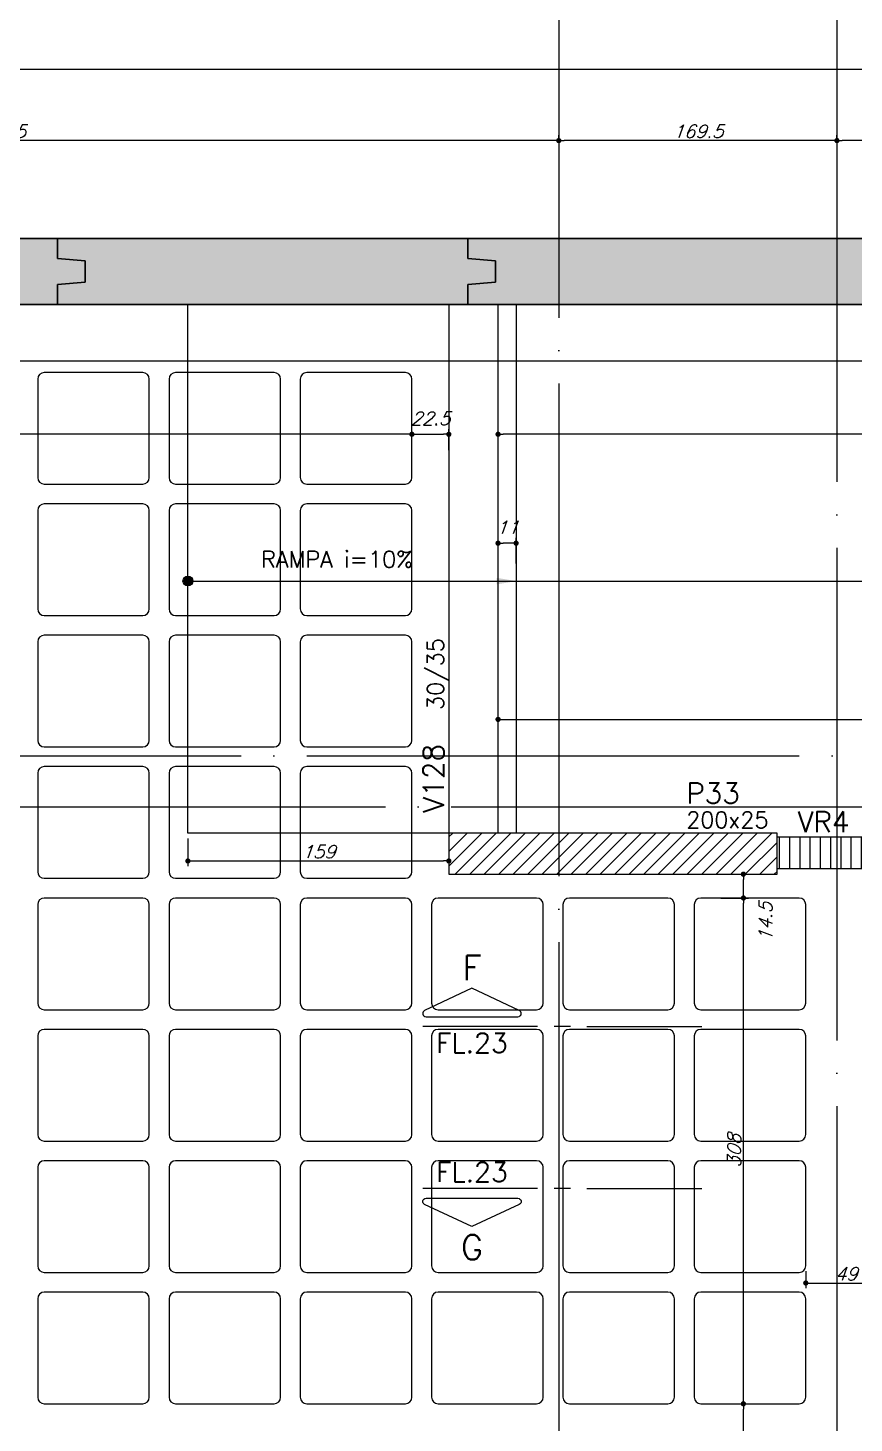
# Model space of a CAD drawing. Extents: x -4172 to 5482, y -2094 to 2406.
# Drawn here: x -1583 to -1080, y 968 to 1818 of the extents above; entities that cross this region are included whole.
import ezdxf
from ezdxf.enums import TextEntityAlignment as Align

# ---------------------------------------------------------------- set-up
doc = ezdxf.new("R2010")
doc.units = 0
doc.header["$LTSCALE"] = 50
doc.header["$MEASUREMENT"] = 0
doc.linetypes.add('EIXO', pattern=[6.8, 6, -0.4, 0, -0.4])
doc.layers.get('0').update_dxf_attribs({"linetype": 'CONTINUOUS'})
doc.layers.get('DEFPOINTS').update_dxf_attribs({"linetype": 'CONTINUOUS'})
for name, color, linetype in [('251', 5, 'CONTINUOUS'), ('F-AUX', 2, 'CONTINUOUS'), ('F-CORTE-INDICAÇÃO', 4, 'CONTINUOUS'), ('F-COTAS', 106, 'CONTINUOUS'), ('F-CUBETA', 1, 'CONTINUOUS'), ('F-EIXO', 12, 'EIXO'), ('F-HACHURA-DET', 1, 'CONTINUOUS'), ('F-PILARES-DIM', 172, 'CONTINUOUS'), ('F-PILARES-HACH', 174, 'CONTINUOUS'), ('F-PILARES-NOME', 170, 'CONTINUOUS'), ('F-PILARES-S', 170, 'CONTINUOUS'), ('F-SOLIDO-EST', 252, 'CONTINUOUS'), ('F-TEXTO', 6, 'CONTINUOUS'), ('F-VIGAS', 3, 'CONTINUOUS'), ('F-VIGAS-DIM', 2, 'CONTINUOUS'), ('F-VIGAS-NOME', 4, 'CONTINUOUS')]:
    doc.layers.add(name, color=color, linetype=linetype)
doc.styles.add('CP-TEXT-INCL', font='romans.shx', dxfattribs={"oblique": 20})
doc.styles.add('MCP', font='romans.shx')
doc.styles.add('ROMANS', font='romans.shx')
doc.dimstyles.new('CP-COTAS-50', dxfattribs={"dimscale": 0.64, "dimtxt": 12.5, "dimasz": 5, "dimexe": 5, "dimexo": 5, "dimgap": 2.5, "dimtad": 1, "dimdec": 1, "dimdsep": 46, "dimtxsty": 'CP-TEXT-INCL', "dimblk1": 'DOT', "dimblk2": 'DOT', "dimsah": 1, "dimcen": 9, "dimclrd": 256, "dimclre": 256, "dimclrt": 256, "dimadec": 0, "dimazin": 0, "dimtfac": 1, "dimtdec": 1, "dimtmove": 2, "dimatfit": 3, "dimldrblk": 'DOT', "dimfxl": 0, "dimtolj": 1, "dimarcsym": 0})

# ---------------------------------------------------------------- blocks, each defined once
blk = doc.blocks.new('_VAONER063650636500869008690')
at = {"layer": '251', "color": 1}
for p, q in [((30, 34), (-30, 34)), ((-34, 30), (-34, -30)), ((34, -30), (34, 30)), ((-30, -34), (30, -34))]:
    blk.add_line(p, q, dxfattribs=at)
for centre, start, end in [((-30, 30), 90, 180), ((30, 30), 0, 90), ((-30, -30), 180, 270), ((30, -30), 270, 0)]:
    blk.add_arc(centre, 4, start, end, dxfattribs=at)
blk = doc.blocks.new('*U4')
at = {"layer": 'F-EIXO'}
blk.add_line((0, 0), (7197, 0), dxfattribs=at)
at = {"layer": 'F-TEXTO', "style": 'ROMANS'}
blk.add_attdef('EIXO', text='', height=17.5, dxfattribs=at).set_placement((-28.2072, 0), align=Align.MIDDLE_CENTER)
blk = doc.blocks.new('*U5')
at = {"layer": 'F-EIXO'}
blk.add_line((0, 0), (7285, 0), dxfattribs=at)
at = {"layer": 'F-TEXTO', "style": 'ROMANS'}
blk.add_attdef('EIXO', text='', height=17.5, dxfattribs=at).set_placement((-28.2072, 0), align=Align.MIDDLE_CENTER)
blk = doc.blocks.new('*U10')
at = {"layer": 'F-EIXO'}
blk.add_line((0, 0), (0, -3027.88), dxfattribs=at)
at = {"layer": 'F-TEXTO', "style": 'ROMANS'}
blk.add_attdef('EIXO', text='', height=17.5, rotation=360, dxfattribs=at).set_placement((0, 28.21), align=Align.MIDDLE_CENTER)
blk = doc.blocks.new('*U13')
at = {"layer": 'F-EIXO'}
blk.add_line((0, 0), (0, -3127.88), dxfattribs=at)
at = {"layer": 'F-TEXTO', "style": 'ROMANS'}
blk.add_attdef('EIXO', text='', height=17.5, rotation=360, dxfattribs=at).set_placement((0, 28.21), align=Align.MIDDLE_CENTER)
blk = doc.blocks.new('_DOT')
at = {"color": 0, "linetype": 'ByBlock'}
blk.add_line((-0.5, 0), (-1, 0), dxfattribs=at)
at = {"color": 0, "linetype": 'ByBlock', "const_width": 0.5}
blk.add_lwpolyline([(-0.25, 0, 1), (0.25, 0, 1)], format="xyb", close=True, dxfattribs=at)
blk = doc.blocks.new('*D82')
at = {"layer": 'DEFPOINTS', "color": 0, "linetype": 'Continuous', "transparency": 16777216}
for p in [(3249.5, 1792.61), (3249.5, 1664.5), (-3540, 1430.2)]:
    blk.add_point(p, dxfattribs=at)
at = {"layer": 'F-COTAS', "linetype": 'Continuous', "lineweight": -2, "transparency": 16777216}
for p, q in [((-3540, 1433.4), (-3540, 1795.81)), ((3249.5, 1667.7), (3249.5, 1795.81)), ((-3536.8, 1792.61), (3246.3, 1792.61))]:
    blk.add_line(p, q, dxfattribs=at)
at = {"layer": 'F-COTAS', "linetype": 'Continuous', "lineweight": -2, "transparency": 16777216, "xscale": 3.2, "yscale": 3.2, "zscale": 3.2, "rotation": 180}
blk.add_blockref('_DOT', (-3540, 1792.61), dxfattribs=at)
at = {"layer": 'F-COTAS', "linetype": 'Continuous', "lineweight": -2, "transparency": 16777216, "xscale": 3.2, "yscale": 3.2, "zscale": 3.2}
blk.add_blockref('_DOT', (3249.5, 1792.61), dxfattribs=at)
at = {"layer": 'F-COTAS', "linetype": 'Continuous', "transparency": 16777216, "insert": (-145.25, 1798.21), "char_height": 8, "attachment_point": 5, "style": 'CP-TEXT-INCL'}
blk.add_mtext('\\A1;6789.5', dxfattribs=at)
blk = doc.blocks.new('*D98')
at = {"layer": 'DEFPOINTS', "color": 0, "linetype": 'Continuous', "transparency": 16777216}
for p in [(-1090, 1749.22), (-1090, 1745.22), (-709.5, 1745.22)]:
    blk.add_point(p, dxfattribs=at)
at = {"layer": 'F-COTAS', "linetype": 'Continuous', "lineweight": -2, "transparency": 16777216}
for p, q in [((-1090, 1748.42), (-1090, 1752.42)), ((-709.5, 1748.42), (-709.5, 1752.42)), ((-712.7, 1749.22), (-1086.8, 1749.22))]:
    blk.add_line(p, q, dxfattribs=at)
at = {"layer": 'F-COTAS', "linetype": 'Continuous', "lineweight": -2, "transparency": 16777216, "xscale": 3.2, "yscale": 3.2, "zscale": 3.2, "rotation": 180}
blk.add_blockref('_DOT', (-1090, 1749.22), dxfattribs=at)
at = {"layer": 'F-COTAS', "linetype": 'Continuous', "lineweight": -2, "transparency": 16777216, "xscale": 3.2, "yscale": 3.2, "zscale": 3.2}
blk.add_blockref('_DOT', (-709.5, 1749.22), dxfattribs=at)
at = {"layer": 'F-COTAS', "linetype": 'Continuous', "transparency": 16777216, "insert": (-899.75, 1754.82), "char_height": 8, "attachment_point": 5, "style": 'CP-TEXT-INCL'}
blk.add_mtext('\\A1;380.5', dxfattribs=at)
blk = doc.blocks.new('*D99')
at = {"layer": 'DEFPOINTS', "color": 0, "linetype": 'Continuous', "transparency": 16777216}
for p in [(-1259.5, 1749.22), (-1259.5, 1745.22), (-1090, 1745.22)]:
    blk.add_point(p, dxfattribs=at)
at = {"layer": 'F-COTAS', "linetype": 'Continuous', "lineweight": -2, "transparency": 16777216}
for p, q in [((-1259.5, 1748.42), (-1259.5, 1752.42)), ((-1090, 1748.42), (-1090, 1752.42)), ((-1093.2, 1749.22), (-1256.3, 1749.22))]:
    blk.add_line(p, q, dxfattribs=at)
at = {"layer": 'F-COTAS', "linetype": 'Continuous', "lineweight": -2, "transparency": 16777216, "xscale": 3.2, "yscale": 3.2, "zscale": 3.2, "rotation": 180}
blk.add_blockref('_DOT', (-1259.5, 1749.22), dxfattribs=at)
at = {"layer": 'F-COTAS', "linetype": 'Continuous', "lineweight": -2, "transparency": 16777216, "xscale": 3.2, "yscale": 3.2, "zscale": 3.2}
blk.add_blockref('_DOT', (-1090, 1749.22), dxfattribs=at)
at = {"layer": 'F-COTAS', "linetype": 'Continuous', "transparency": 16777216, "insert": (-1174.75, 1754.82), "char_height": 8, "attachment_point": 5, "style": 'CP-TEXT-INCL'}
blk.add_mtext('\\A1;169.5', dxfattribs=at)
blk = doc.blocks.new('*D100')
at = {"layer": 'DEFPOINTS', "color": 0, "linetype": 'Continuous', "transparency": 16777216}
for p in [(-1940, 1749.22), (-1940, 1745.22), (-1259.5, 1745.22)]:
    blk.add_point(p, dxfattribs=at)
at = {"layer": 'F-COTAS', "linetype": 'Continuous', "lineweight": -2, "transparency": 16777216}
for p, q in [((-1940, 1748.42), (-1940, 1752.42)), ((-1259.5, 1748.42), (-1259.5, 1752.42)), ((-1262.7, 1749.22), (-1936.8, 1749.22))]:
    blk.add_line(p, q, dxfattribs=at)
at = {"layer": 'F-COTAS', "linetype": 'Continuous', "lineweight": -2, "transparency": 16777216, "xscale": 3.2, "yscale": 3.2, "zscale": 3.2, "rotation": 180}
blk.add_blockref('_DOT', (-1940, 1749.22), dxfattribs=at)
at = {"layer": 'F-COTAS', "linetype": 'Continuous', "lineweight": -2, "transparency": 16777216, "xscale": 3.2, "yscale": 3.2, "zscale": 3.2}
blk.add_blockref('_DOT', (-1259.5, 1749.22), dxfattribs=at)
at = {"layer": 'F-COTAS', "linetype": 'Continuous', "transparency": 16777216, "insert": (-1599.75, 1754.82), "char_height": 8, "attachment_point": 5, "style": 'CP-TEXT-INCL'}
blk.add_mtext('\\A1;680.5', dxfattribs=at)
blk = doc.blocks.new('*U22')
at = {"layer": 'F-CORTE-INDICAÇÃO'}
for p, q in [((-100, 0), (-170, 0)), ((-80, 0), (-90, 0)), ((-70, 0), (0, 0))]:
    blk.add_line(p, q, dxfattribs=at)
blk.add_lwpolyline([(-112, 6, 0.802585), (-111.15, 9.81), (-140, 23.26), (-168.85, 9.81, 0.802585), (-168, 6)], format="xyb", close=True, dxfattribs=at)
at = {"layer": 'F-CORTE-INDICAÇÃO', "style": 'ROMANS'}
blk.add_attdef('CORTE', text='', height=15, dxfattribs=at).set_placement((-140, 35.76), align=Align.MIDDLE_CENTER)
at = {"layer": 'F-CORTE-INDICAÇÃO', "color": 2, "style": 'ROMANS'}
blk.add_attdef('FOLHA', text='', height=12, dxfattribs=at).set_placement((-140, -10), align=Align.MIDDLE_CENTER)
blk = doc.blocks.new('*D425')
at = {"layer": 'DEFPOINTS', "color": 0, "linetype": 'Continuous', "transparency": 16777216}
for p in [(-1109, 1064), (-1060, 1064), (-1060, 1053.54)]:
    blk.add_point(p, dxfattribs=at)
at = {"layer": 'F-COTAS', "linetype": 'Continuous', "lineweight": -2, "transparency": 16777216}
for p, q in [((-1109, 1060.8), (-1109, 1050.34)), ((-1105.8, 1053.54), (-1063.2, 1053.54)), ((-1060, 1060.8), (-1060, 1050.34))]:
    blk.add_line(p, q, dxfattribs=at)
at = {"layer": 'F-COTAS', "linetype": 'Continuous', "lineweight": -2, "transparency": 16777216, "xscale": 3.2, "yscale": 3.2, "zscale": 3.2, "rotation": 180}
blk.add_blockref('_DOT', (-1109, 1053.54), dxfattribs=at)
at = {"layer": 'F-COTAS', "linetype": 'Continuous', "lineweight": -2, "transparency": 16777216, "xscale": 3.2, "yscale": 3.2, "zscale": 3.2}
blk.add_blockref('_DOT', (-1060, 1053.54), dxfattribs=at)
at = {"layer": 'F-COTAS', "linetype": 'Continuous', "transparency": 16777216, "insert": (-1084.5, 1059.14), "char_height": 8, "attachment_point": 5, "style": 'CP-TEXT-INCL'}
blk.add_mtext('\\A1;49', dxfattribs=at)
blk = doc.blocks.new('*D427')
at = {"layer": 'DEFPOINTS', "color": 0, "linetype": 'Continuous', "transparency": 16777216}
for p in [(-649.5, 1396.77), (-1296.5, 1389.22), (-649.5, 1328)]:
    blk.add_point(p, dxfattribs=at)
at = {"layer": 'F-COTAS', "linetype": 'Continuous', "lineweight": -2, "transparency": 16777216}
for p, q in [((-1296.5, 1392.42), (-1296.5, 1399.97)), ((-1293.3, 1396.77), (-652.7, 1396.77)), ((-649.5, 1331.2), (-649.5, 1399.97))]:
    blk.add_line(p, q, dxfattribs=at)
at = {"layer": 'F-COTAS', "linetype": 'Continuous', "lineweight": -2, "transparency": 16777216, "xscale": 3.2, "yscale": 3.2, "zscale": 3.2, "rotation": 180}
blk.add_blockref('_DOT', (-1296.5, 1396.77), dxfattribs=at)
at = {"layer": 'F-COTAS', "linetype": 'Continuous', "lineweight": -2, "transparency": 16777216, "xscale": 3.2, "yscale": 3.2, "zscale": 3.2}
blk.add_blockref('_DOT', (-649.5, 1396.77), dxfattribs=at)
at = {"layer": 'F-COTAS', "linetype": 'Continuous', "transparency": 16777216, "insert": (-973, 1402.37), "char_height": 8, "attachment_point": 5, "style": 'CP-TEXT-INCL'}
blk.add_mtext('\\A1;647', dxfattribs=at)
blk = doc.blocks.new('*D443')
at = {"layer": 'DEFPOINTS', "color": 0, "linetype": 'Continuous', "transparency": 16777216}
for p in [(-1155.95, 980), (-1147.01, 980), (-1214, 904.5)]:
    blk.add_point(p, dxfattribs=at)
at = {"layer": 'F-COTAS', "linetype": 'Continuous', "lineweight": -2, "transparency": 16777216}
for p, q in [((-1152.75, 980), (-1143.81, 980)), ((-1147.01, 907.7), (-1147.01, 976.8)), ((-1210.8, 904.5), (-1143.81, 904.5))]:
    blk.add_line(p, q, dxfattribs=at)
at = {"layer": 'F-COTAS', "linetype": 'Continuous', "lineweight": -2, "transparency": 16777216, "xscale": 3.2, "yscale": 3.2, "zscale": 3.2}
for p, rotation in [((-1147.01, 980), 90), ((-1147.01, 904.5), 270)]:
    blk.add_blockref('_DOT', p, dxfattribs=dict(at, rotation=rotation))
at = {"layer": 'F-COTAS', "linetype": 'Continuous', "transparency": 16777216, "insert": (-1152.61, 942.25), "char_height": 8, "attachment_point": 5, "rotation": 90, "style": 'CP-TEXT-INCL'}
blk.add_mtext('\\A1;75.5', dxfattribs=at)
blk = doc.blocks.new('*D444')
at = {"layer": 'DEFPOINTS', "color": 0, "linetype": 'Continuous', "transparency": 16777216}
for p in [(-1164.01, 1288), (-1147.01, 1288), (-1164.01, 980)]:
    blk.add_point(p, dxfattribs=at)
at = {"layer": 'F-COTAS', "linetype": 'Continuous', "lineweight": -2, "transparency": 16777216}
for p, q in [((-1160.81, 1288), (-1143.81, 1288)), ((-1147.01, 983.2), (-1147.01, 1284.8)), ((-1160.81, 980), (-1143.81, 980))]:
    blk.add_line(p, q, dxfattribs=at)
at = {"layer": 'F-COTAS', "linetype": 'Continuous', "lineweight": -2, "transparency": 16777216, "xscale": 3.2, "yscale": 3.2, "zscale": 3.2}
for p, rotation in [((-1147.01, 1288), 90), ((-1147.01, 980), 270)]:
    blk.add_blockref('_DOT', p, dxfattribs=dict(at, rotation=rotation))
at = {"layer": 'F-COTAS', "linetype": 'Continuous', "transparency": 16777216, "insert": (-1152.61, 1134), "char_height": 8, "attachment_point": 5, "rotation": 90, "style": 'CP-TEXT-INCL'}
blk.add_mtext('\\A1;308', dxfattribs=at)
blk = doc.blocks.new('*D445')
at = {"layer": 'DEFPOINTS', "color": 0, "linetype": 'Continuous', "transparency": 16777216}
for p in [(-1162.1, 1302.5), (-1147.01, 1302.5), (-1162.1, 1288)]:
    blk.add_point(p, dxfattribs=at)
at = {"layer": 'F-COTAS', "linetype": 'Continuous', "lineweight": -2, "transparency": 16777216}
for p, q in [((-1158.9, 1302.5), (-1143.81, 1302.5)), ((-1147.01, 1291.2), (-1147.01, 1299.3)), ((-1158.9, 1288), (-1143.81, 1288))]:
    blk.add_line(p, q, dxfattribs=at)
at = {"layer": 'F-COTAS', "linetype": 'Continuous', "lineweight": -2, "transparency": 16777216, "xscale": 3.2, "yscale": 3.2, "zscale": 3.2}
for p, rotation in [((-1147.01, 1302.5), 90), ((-1147.01, 1288), 270)]:
    blk.add_blockref('_DOT', p, dxfattribs=dict(at, rotation=rotation))
at = {"layer": 'F-COTAS', "linetype": 'Continuous', "transparency": 16777216, "insert": (-1133.52, 1273.44), "char_height": 8, "attachment_point": 5, "rotation": 90, "style": 'CP-TEXT-INCL'}
blk.add_mtext('\\A1;14.5', dxfattribs=at)
blk = doc.blocks.new('*D465')
at = {"layer": 'DEFPOINTS', "color": 0, "linetype": 'Continuous', "transparency": 16777216}
for p in [(-1296.5, 1570.38), (-1296.5, 1570.38), (672.5, 1570.38)]:
    blk.add_point(p, dxfattribs=at)
at = {"layer": 'F-COTAS', "linetype": 'Continuous', "lineweight": -2, "transparency": 16777216}
blk.add_line((669.3, 1570.38), (-1293.3, 1570.38), dxfattribs=at)
at = {"layer": 'F-COTAS', "linetype": 'Continuous', "lineweight": -2, "transparency": 16777216, "xscale": 3.2, "yscale": 3.2, "zscale": 3.2, "rotation": 180}
blk.add_blockref('_DOT', (-1296.5, 1570.38), dxfattribs=at)
at = {"layer": 'F-COTAS', "linetype": 'Continuous', "lineweight": -2, "transparency": 16777216, "xscale": 3.2, "yscale": 3.2, "zscale": 3.2}
blk.add_blockref('_DOT', (672.5, 1570.38), dxfattribs=at)
at = {"layer": 'F-COTAS', "linetype": 'Continuous', "transparency": 16777216, "insert": (-312, 1575.98), "char_height": 8, "attachment_point": 5, "style": 'CP-TEXT-INCL'}
blk.add_mtext('\\A1;1969', dxfattribs=at)
blk = doc.blocks.new('*D466')
at = {"layer": 'DEFPOINTS', "color": 0, "linetype": 'Continuous', "transparency": 16777216}
for p in [(-1326.5, 1570.38), (-1349, 1557.44), (-1326.5, 1557.44)]:
    blk.add_point(p, dxfattribs=at)
at = {"layer": 'F-COTAS', "linetype": 'Continuous', "lineweight": -2, "transparency": 16777216}
for p, q in [((-1349, 1560.64), (-1349, 1573.58)), ((-1326.5, 1560.64), (-1326.5, 1573.58)), ((-1345.8, 1570.38), (-1329.7, 1570.38))]:
    blk.add_line(p, q, dxfattribs=at)
at = {"layer": 'F-COTAS', "linetype": 'Continuous', "lineweight": -2, "transparency": 16777216, "xscale": 3.2, "yscale": 3.2, "zscale": 3.2, "rotation": 180}
blk.add_blockref('_DOT', (-1349, 1570.38), dxfattribs=at)
at = {"layer": 'F-COTAS', "linetype": 'Continuous', "lineweight": -2, "transparency": 16777216, "xscale": 3.2, "yscale": 3.2, "zscale": 3.2}
blk.add_blockref('_DOT', (-1326.5, 1570.38), dxfattribs=at)
at = {"layer": 'F-COTAS', "linetype": 'Continuous', "transparency": 16777216, "insert": (-1337.75, 1579.98), "char_height": 8, "attachment_point": 5, "style": 'CP-TEXT-INCL'}
blk.add_mtext('\\A1;22.5', dxfattribs=at)
blk = doc.blocks.new('*D467')
at = {"layer": 'DEFPOINTS', "color": 0, "linetype": 'Continuous', "transparency": 16777216}
for p in [(-1897, 1570.38), (-1897, 1554.2), (-1349, 1554.2)]:
    blk.add_point(p, dxfattribs=at)
at = {"layer": 'F-COTAS', "linetype": 'Continuous', "lineweight": -2, "transparency": 16777216}
for p, q in [((-1897, 1557.4), (-1897, 1573.58)), ((-1349, 1557.4), (-1349, 1573.58)), ((-1352.2, 1570.38), (-1893.8, 1570.38))]:
    blk.add_line(p, q, dxfattribs=at)
at = {"layer": 'F-COTAS', "linetype": 'Continuous', "lineweight": -2, "transparency": 16777216, "xscale": 3.2, "yscale": 3.2, "zscale": 3.2, "rotation": 180}
blk.add_blockref('_DOT', (-1897, 1570.38), dxfattribs=at)
at = {"layer": 'F-COTAS', "linetype": 'Continuous', "lineweight": -2, "transparency": 16777216, "xscale": 3.2, "yscale": 3.2, "zscale": 3.2}
blk.add_blockref('_DOT', (-1349, 1570.38), dxfattribs=at)
at = {"layer": 'F-COTAS', "linetype": 'Continuous', "transparency": 16777216, "insert": (-1623, 1575.98), "char_height": 8, "attachment_point": 5, "style": 'CP-TEXT-INCL'}
blk.add_mtext('\\A1;548', dxfattribs=at)
blk = doc.blocks.new('*D479')
at = {"layer": 'DEFPOINTS', "color": 0, "linetype": 'Continuous', "transparency": 16777216}
for p in [(-1485.5, 1327.5), (-1326.5, 1327.5), (-1326.5, 1310.56)]:
    blk.add_point(p, dxfattribs=at)
at = {"layer": 'F-COTAS', "linetype": 'Continuous', "lineweight": -2, "transparency": 16777216}
for p, q in [((-1485.5, 1324.3), (-1485.5, 1307.36)), ((-1326.5, 1324.3), (-1326.5, 1307.36)), ((-1482.3, 1310.56), (-1329.7, 1310.56))]:
    blk.add_line(p, q, dxfattribs=at)
at = {"layer": 'F-COTAS', "linetype": 'Continuous', "lineweight": -2, "transparency": 16777216, "xscale": 3.2, "yscale": 3.2, "zscale": 3.2, "rotation": 180}
blk.add_blockref('_DOT', (-1485.5, 1310.56), dxfattribs=at)
at = {"layer": 'F-COTAS', "linetype": 'Continuous', "lineweight": -2, "transparency": 16777216, "xscale": 3.2, "yscale": 3.2, "zscale": 3.2}
blk.add_blockref('_DOT', (-1326.5, 1310.56), dxfattribs=at)
at = {"layer": 'F-COTAS', "linetype": 'Continuous', "transparency": 16777216, "insert": (-1406, 1316.16), "char_height": 8, "attachment_point": 5, "style": 'CP-TEXT-INCL'}
blk.add_mtext('\\A1;159', dxfattribs=at)
blk = doc.blocks.new('*D480')
at = {"layer": 'DEFPOINTS', "color": 0, "linetype": 'Continuous', "transparency": 16777216}
for p in [(-1296.5, 1504.06), (-1296.5, 1488.5), (-1285.5, 1488.5)]:
    blk.add_point(p, dxfattribs=at)
at = {"layer": 'F-COTAS', "linetype": 'Continuous', "lineweight": -2, "transparency": 16777216}
for p, q in [((-1296.5, 1491.7), (-1296.5, 1507.26)), ((-1288.7, 1504.06), (-1293.3, 1504.06)), ((-1285.5, 1491.7), (-1285.5, 1507.26))]:
    blk.add_line(p, q, dxfattribs=at)
at = {"layer": 'F-COTAS', "linetype": 'Continuous', "lineweight": -2, "transparency": 16777216, "xscale": 3.2, "yscale": 3.2, "zscale": 3.2, "rotation": 180}
blk.add_blockref('_DOT', (-1296.5, 1504.06), dxfattribs=at)
at = {"layer": 'F-COTAS', "linetype": 'Continuous', "lineweight": -2, "transparency": 16777216, "xscale": 3.2, "yscale": 3.2, "zscale": 3.2}
blk.add_blockref('_DOT', (-1285.5, 1504.06), dxfattribs=at)
at = {"layer": 'F-COTAS', "linetype": 'Continuous', "transparency": 16777216, "insert": (-1291, 1513.66), "char_height": 8, "attachment_point": 5, "style": 'CP-TEXT-INCL'}
blk.add_mtext('\\A1;11', dxfattribs=at)

msp = doc.modelspace()

# ---------------------------------------------------------------- hatches: boundary and pattern name
at = {"layer": 'F-AUX'}
h = msp.add_hatch(color=1, dxfattribs=at)
edge = h.paths.add_edge_path()
edge.add_arc((-1485.5, 1481), 3, 0, 360)
at = {"layer": 'F-HACHURA-DET', "linetype": 'Continuous'}
h = msp.add_hatch(dxfattribs=at)
h.set_pattern_fill('LINE', color=256, scale=50, angle=90, style=0)
h.paths.add_polyline_path([(-1060, 1306), (-1030, 1306), (-649.5, 1306), (-649.5, 1325), (-1045, 1325), (-1126.5, 1325), (-1126.5, 1306)])
at = {"layer": 'F-PILARES-HACH', "linetype": 'Continuous'}
h = msp.add_hatch(dxfattribs=at)
h.set_pattern_fill('ANSI31', color=256, scale=50, style=0)
h.paths.add_polyline_path([(-1326.5, 1302.5), (-1126.5, 1302.5), (-1126.5, 1327.5), (-1326.5, 1327.5)], flags=16)
at = {"layer": 'F-SOLIDO-EST'}
h = msp.add_hatch(color=256, dxfattribs=at)
h.dxf.hatch_style = 1
h.paths.add_polyline_path([(-1548, 1676), (-1565, 1677.5), (-1565, 1689.5), (-1815, 1689.5), (-1815, 1677.5), (-1798, 1676), (-1798, 1663), (-1815, 1661.5), (-1815, 1649.5), (-1565, 1649.5), (-1565, 1661.5), (-1548, 1663)])
h = msp.add_hatch(color=256, dxfattribs=at)
h.dxf.hatch_style = 1
h.paths.add_polyline_path([(-1298, 1676), (-1315, 1677.5), (-1315, 1689.5), (-1565, 1689.5), (-1565, 1677.5), (-1548, 1676), (-1548, 1663), (-1565, 1661.5), (-1565, 1649.5), (-1315, 1649.5), (-1315, 1661.5), (-1298, 1663)])
h = msp.add_hatch(color=256, dxfattribs=at)
h.dxf.hatch_style = 1
h.paths.add_polyline_path([(-1048, 1676), (-1065, 1677.5), (-1065, 1689.5), (-1315, 1689.5), (-1315, 1677.5), (-1298, 1676), (-1298, 1663), (-1315, 1661.5), (-1315, 1649.5), (-1065, 1649.5), (-1065, 1661.5), (-1048, 1663)])

# ---------------------------------------------------------------- linework, layer by layer
at = {"layer": 'F-AUX', "color": 1}
for p, q in [((-1485.5, 1327.5), (-1485.5, 1649.5)), ((-1285.5, 1649.5), (-1285.5, 1327.5)), ((-1485.5, 1481), (-133, 1481))]:
    msp.add_line(p, q, dxfattribs=at)
msp.add_lwpolyline([(-1326.5, 1327.5), (-1485.5, 1327.5)], dxfattribs=at)
msp.add_circle((-1485.5, 1481), 3, dxfattribs=at)
msp.add_solid([(-1297.38, 1478.98), (-1285.38, 1480.98), (-1297.38, 1482.98)], dxfattribs=at)
at = {"layer": 'F-EIXO'}
msp.add_line((-3621.135, 1615), (3550.572, 1615), dxfattribs=at)
at = {"layer": 'F-PILARES-S', "linetype": 'Continuous'}
msp.add_lwpolyline([(-1326.5, 1302.5), (-1126.5, 1302.5), (-1126.5, 1327.5), (-1326.5, 1327.5), (-1326.5, 1302.5)], dxfattribs=at)
at = {"layer": 'F-VIGAS'}
for p, q in [((-1565, 1689.5), (-1815, 1689.5)), ((-1815, 1689.5), (-1565, 1689.5)), ((-1565, 1677.5), (-1565, 1689.5)), ((-1565, 1689.5), (-1565, 1677.5)), ((-1315, 1689.5), (-1565, 1689.5)), ((-1565, 1689.5), (-1565, 1677.5)), ((-1565, 1677.5), (-1565, 1689.5)), ((-1565, 1689.5), (-1315, 1689.5)), ((-1315, 1677.5), (-1315, 1689.5)), ((-1315, 1689.5), (-1315, 1677.5)), ((-1065, 1689.5), (-1315, 1689.5)), ((-1315, 1689.5), (-1315, 1677.5)), ((-1315, 1677.5), (-1315, 1689.5)), ((-1315, 1689.5), (-1065, 1689.5)), ((-1548, 1676), (-1565, 1677.5)), ((-1565, 1677.5), (-1548, 1676)), ((-1565, 1677.5), (-1548, 1676)), ((-1548, 1676), (-1565, 1677.5)), ((-1548, 1663), (-1548, 1676)), ((-1548, 1676), (-1548, 1663)), ((-1548, 1676), (-1548, 1663)), ((-1548, 1663), (-1548, 1676)), ((-1298, 1676), (-1315, 1677.5)), ((-1315, 1677.5), (-1298, 1676)), ((-1315, 1677.5), (-1298, 1676)), ((-1298, 1676), (-1315, 1677.5)), ((-1298, 1663), (-1298, 1676)), ((-1298, 1676), (-1298, 1663)), ((-1298, 1676), (-1298, 1663)), ((-1298, 1663), (-1298, 1676)), ((-1565, 1661.5), (-1548, 1663)), ((-1548, 1663), (-1565, 1661.5)), ((-1548, 1663), (-1565, 1661.5)), ((-1565, 1661.5), (-1548, 1663)), ((-1565, 1649.5), (-1565, 1661.5)), ((-1565, 1661.5), (-1565, 1649.5)), ((-1565, 1661.5), (-1565, 1649.5)), ((-1565, 1649.5), (-1565, 1661.5)), ((-1315, 1661.5), (-1298, 1663)), ((-1298, 1663), (-1315, 1661.5)), ((-1298, 1663), (-1315, 1661.5)), ((-1315, 1661.5), (-1298, 1663)), ((-1315, 1649.5), (-1315, 1661.5)), ((-1315, 1661.5), (-1315, 1649.5)), ((-1315, 1661.5), (-1315, 1649.5)), ((-1315, 1649.5), (-1315, 1661.5)), ((-1815, 1649.5), (-1565, 1649.5)), ((-1565, 1649.5), (-1815, 1649.5)), ((-1565, 1649.5), (-1315, 1649.5)), ((-1315, 1649.5), (-1565, 1649.5)), ((-1315, 1649.5), (-1065, 1649.5)), ((-1065, 1649.5), (-1315, 1649.5))]:
    msp.add_line(p, q, dxfattribs=at)
for points in [[(-1326.5, 1649.5), (-1326.5, 1327.5)], [(-1296.5, 1327.5), (-1296.5, 1649.5)], [(-1045, 1325), (-1126.5, 1325)], [(-1126.5, 1306), (-1060, 1306)]]:
    msp.add_lwpolyline(points, dxfattribs=at)

# ---------------------------------------------------------------- block references
at = {"layer": 'F-CORTE-INDICAÇÃO', "linetype": 'Continuous'}
msp.add_blockref('*U22', (-1172.4, 1209.738), dxfattribs=at).add_auto_attribs({'FOLHA': 'FL.23', 'CORTE': 'F'})
ref = msp.add_blockref('*U22', (-1172.4, 1111.127), dxfattribs=dict(at, xscale=-1, rotation=180))
ref.add_attrib('FOLHA', 'FL.23', dxfattribs={"color": 2, "height": 12, "style": 'ROMANS'}).set_placement((-1312.4, 1121.127), align=Align.MIDDLE_CENTER)
ref.add_attrib('CORTE', 'G', dxfattribs={"height": 15, "style": 'ROMANS'}).set_placement((-1312.4, 1075.363), align=Align.MIDDLE_CENTER)
at = {"layer": 'F-CUBETA'}
for p in [(-1543, 1574), (-1463, 1574), (-1383, 1574), (-1543, 1494), (-1463, 1494), (-1383, 1494), (-1543, 1414), (-1463, 1414), (-1383, 1414), (-1543, 1334), (-1463, 1334), (-1383, 1334), (-1543, 1254), (-1463, 1254), (-1383, 1254), (-1303, 1254), (-1223, 1254), (-1143, 1254), (-1543, 1174), (-1463, 1174), (-1383, 1174), (-1303, 1174), (-1223, 1174), (-1143, 1174), (-1543, 1094), (-1463, 1094), (-1383, 1094), (-1303, 1094), (-1223, 1094), (-1143, 1094), (-1543, 1014), (-1463, 1014), (-1383, 1014), (-1303, 1014), (-1223, 1014), (-1143, 1014)]:
    msp.add_blockref('_VAONER063650636500869008690', p, dxfattribs=at)
at = {"layer": 'F-EIXO', "linetype": 'Continuous'}
for name, p in [('*U13', (-1259.5, 1941.357)), ('*U10', (-1090, 1841.357)), ('*U4', (-3705.761, 1615)), ('*U5', (-3793.715, 1374.5)), ('*U4', (-3705.761, 1343.5))]:
    msp.add_blockref(name, p, dxfattribs=at)

# ---------------------------------------------------------------- texts
at = {"layer": 'F-AUX', "color": 2, "insert": (-1440.844, 1499.263), "char_height": 10, "width": 190.55086, "attachment_point": 1, "line_spacing_factor": 0.941778, "style": 'ROMANS'}
msp.add_mtext('RAMPA i=10%', dxfattribs=at)
at = {"layer": 'F-PILARES-DIM', "linetype": 'Continuous', "style": 'MCP'}
msp.add_text('200x25', height=10, dxfattribs=at).set_placement((-1181.842, 1330.56))
at = {"layer": 'F-PILARES-NOME', "linetype": 'Continuous', "style": 'MCP'}
msp.add_text('P33', height=12.5, dxfattribs=at).set_placement((-1181.842, 1345.56))
at = {"layer": 'F-VIGAS-DIM', "linetype": 'Continuous', "style": 'MCP'}
msp.add_text('30/35', height=10, rotation=90, dxfattribs=at).set_placement((-1329.625, 1402.5))
at = {"layer": 'F-VIGAS-NOME', "linetype": 'Continuous', "style": 'MCP'}
msp.add_text('V128', height=12.5, rotation=90, dxfattribs=at).set_placement((-1329.625, 1340))
msp.add_text('VR4', height=12.5, dxfattribs=at).set_placement((-1114, 1328.125))

# ---------------------------------------------------------------- dimensions: what is measured, and where the dimension line sits
at = {"layer": 'F-COTAS', "linetype": 'Continuous'}
for base, p1, p2, picture, middle in [((3249.5, 1792.612), (-3540, 1430.201), (3249.5, 1664.5), '*D82', (-145.25, 1798.212)), ((-1940, 1749.22), (-1259.5, 1745.22), (-1940, 1745.22), '*D100', (-1599.75, 1754.82)), ((-1259.5, 1749.22), (-1090, 1745.22), (-1259.5, 1745.22), '*D99', (-1174.75, 1754.82)), ((-1090, 1749.22), (-709.5, 1745.22), (-1090, 1745.22), '*D98', (-899.75, 1754.82))]:
    dim = msp.add_linear_dim(base=base, p1=p1, p2=p2, dimstyle='CP-COTAS-50', dxfattribs=at)
    dim.commit()
    dim.dimension.update_dxf_attribs({"geometry": picture, "text_midpoint": middle})
for base, p1, p2, picture, middle in [((-1897, 1570.378), (-1349, 1554.198), (-1897, 1554.198), '*D467', (-1623, 1575.978)), ((-1326.5, 1570.378), (-1349, 1557.439), (-1326.5, 1557.439), '*D466', (-1337.75, 1579.978)), ((-1296.5, 1570.378), (672.5, 1570.378), (-1296.5, 1570.378), '*D465', (-312, 1575.978)), ((-1296.5, 1504.06), (-1285.5, 1488.5), (-1296.5, 1488.5), '*D480', (-1291, 1513.66)), ((-649.5, 1396.771), (-1296.5, 1389.22), (-649.5, 1328), '*D427', (-973, 1402.371)), ((-1326.5, 1310.561), (-1485.5, 1327.5), (-1326.5, 1327.5), '*D479', (-1406, 1316.161)), ((-1060, 1053.538), (-1109, 1064), (-1060, 1064), '*D425', (-1084.5, 1059.138))]:
    dim = msp.add_linear_dim(base=base, p1=p1, p2=p2, dimstyle='CP-COTAS-50', override={"dimfxl": 7.5}, dxfattribs=at)
    dim.commit()
    dim.dimension.update_dxf_attribs({"geometry": picture, "text_midpoint": middle})
dim = msp.add_linear_dim(base=(-1147.012, 1302.5), p1=(-1162.103, 1288), p2=(-1162.103, 1302.5), angle=90, dimstyle='CP-COTAS-50', override={"dimfxl": 7.5}, dxfattribs=at)
dim.commit()
dim.dimension.update_dxf_attribs({"geometry": '*D445', "text_midpoint": (-1133.518, 1273.436), "dimtype": 160})
for base, p1, p2, picture, middle in [((-1147.012, 1288), (-1164.01, 980), (-1164.01, 1288), '*D444', (-1152.612, 1134)), ((-1147.012, 980), (-1214, 904.5), (-1155.95, 980), '*D443', (-1152.612, 942.25))]:
    dim = msp.add_linear_dim(base=base, p1=p1, p2=p2, angle=90, dimstyle='CP-COTAS-50', override={"dimfxl": 7.5}, dxfattribs=at)
    dim.commit()
    dim.dimension.update_dxf_attribs({"geometry": picture, "text_midpoint": middle})

doc.saveas('drawing.dxf')
